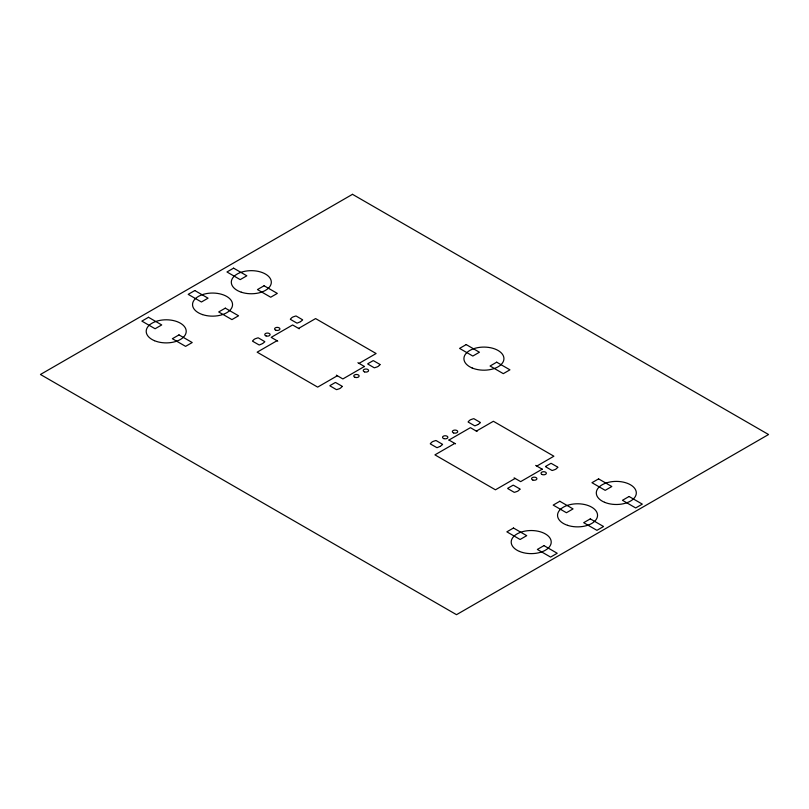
<?xml version="1.0" encoding="UTF-8"?>
<svg xmlns="http://www.w3.org/2000/svg" width="809" height="809" viewBox="0 0 809 809"><rect width="100%" height="100%" fill="white"/><g stroke="black" fill="none" stroke-linecap="round" stroke-linejoin="round"><path stroke-width="1.21" d="M262.692 343.501L264.755 341.853A1.274 0.728 0 0 0 264.715 341.59L258.415 337.919A1.487 0.86 0 0 0 257.849 337.879L255.239 338.759A14.906 8.606 0 0 0 254.097 339.416L252.57 340.923A1.487 0.86 0 0 0 252.63 341.256L259.001 344.887A1.274 0.728 0 0 0 259.456 344.917L262.308 343.724M300.523 321.669L302.586 320.02A1.274 0.728 0 0 0 302.546 319.757L296.236 316.076A1.487 0.86 0 0 0 295.679 316.036L293.07 316.926A14.906 8.606 0 0 0 291.918 317.583L290.391 319.09A1.487 0.86 0 0 0 290.461 319.413L296.832 323.054A1.274 0.728 0 0 0 297.277 323.074L300.139 321.881M440.47 446.194L442.533 444.546A1.274 0.728 0 0 0 442.493 444.293L436.193 440.612A1.487 0.86 0 0 0 435.636 440.571L433.017 441.451A14.906 8.606 0 0 0 431.875 442.118L430.348 443.625A1.487 0.86 0 0 0 430.408 443.949L436.779 447.589A1.274 0.728 0 0 0 437.234 447.61L440.086 446.416M478.301 424.361L480.364 422.713A1.274 0.728 0 0 0 480.324 422.45L474.013 418.769A1.487 0.86 0 0 0 473.457 418.738L470.848 419.618A14.906 8.606 0 0 0 469.695 420.276L468.168 421.782A1.487 0.86 0 0 0 468.239 422.106L474.61 425.746A1.274 0.728 0 0 0 475.055 425.777L477.917 424.583M277.012 340.71L257.151 352.178L317.664 387.117L337.353 375.75M298.582 328.414L315.601 318.584L376.114 353.523L359.095 363.352M364.485 366.457L342.874 378.936L336.332 375.154M448.955 440.045L470.403 427.668L477.017 431.49M454.789 443.413L434.929 454.87L495.442 489.809L515.131 478.443M476.359 431.106L493.379 421.277L553.892 456.215L536.873 466.045M542.263 469.149L520.652 481.628L514.109 477.846M299.239 328.788L292.625 324.965L271.177 337.353L277.77 341.155M357.881 362.705L364.495 366.528M535.659 465.408L542.273 469.23M448.924 440.025L455.548 443.848M342.126 386.53L340.599 388.037A14.906 8.606 0 0 1 339.456 388.704L336.847 389.584A1.487 0.86 0 0 1 336.281 389.544L329.971 385.863A1.274 0.728 0 0 1 329.941 385.61L335.239 382.546A1.274 0.728 0 0 1 335.695 382.566L342.065 386.206A1.487 0.86 0 0 1 342.126 386.53M379.947 364.697L378.42 366.204A14.906 8.606 0 0 1 377.277 366.861L374.668 367.741A1.487 0.86 0 0 1 374.102 367.711L367.802 364.03A1.274 0.728 0 0 1 367.761 363.767L373.06 360.703A1.274 0.728 0 0 1 373.515 360.733L379.886 364.374A1.487 0.86 0 0 1 379.947 364.697M519.904 489.223L518.377 490.729A14.906 8.606 0 0 1 517.234 491.397L514.625 492.276A1.487 0.86 0 0 1 514.059 492.236L507.759 488.565A1.274 0.728 0 0 1 507.718 488.302L513.017 485.238A1.274 0.728 0 0 1 513.472 485.258L519.843 488.899A1.487 0.86 0 0 1 519.904 489.223M557.725 467.39L556.198 468.896A14.906 8.606 0 0 1 555.055 469.554L552.446 470.444A1.487 0.86 0 0 1 551.88 470.403L545.579 466.722A1.274 0.728 0 0 1 545.539 466.459L550.838 463.405A1.274 0.728 0 0 1 551.293 463.426L557.664 467.066A1.487 0.86 0 0 1 557.725 467.39M352.491 194.322L40.45 374.476L456.509 614.678L768.55 434.524L352.491 194.322M148.482 317.29L141.868 321.112L155.106 328.757L161.719 324.935L148.482 317.29M194.817 290.542L188.194 294.355L201.431 302L208.055 298.177L194.817 290.542M233.589 268.153L226.965 271.976L240.202 279.621L246.826 275.798L233.589 268.153M178.981 334.896L172.357 338.718L185.595 346.363L192.218 342.541L178.981 334.896M225.317 308.148L218.693 311.961L231.93 319.606L238.554 315.783L225.317 308.148M264.078 285.759L257.464 289.582L270.702 297.227L277.315 293.404L264.078 285.759M466.196 344.583L459.583 348.406L472.82 356.051L479.434 352.228L466.196 344.583M496.696 362.189L490.072 366.012L503.309 373.657L509.933 369.834L496.696 362.189M513.482 528.014L506.859 531.837L520.096 539.482L526.72 535.659L513.482 528.014M559.808 501.267L553.194 505.089L566.431 512.734L573.055 508.912L559.808 501.267M598.579 478.888L591.966 482.7L605.203 490.345L611.816 486.522L598.579 478.888M543.972 545.62L537.358 549.442L550.595 557.088L557.209 553.265L543.972 545.62M590.307 518.872L583.683 522.695L596.931 530.34L603.544 526.517L590.307 518.872M629.078 496.493L622.455 500.306L635.692 507.951L642.316 504.128L629.078 496.493M355.04 377.328A2.67 1.547 0 0 0 359.115 376.064A2.67 1.547 0 0 0 355.181 374.648A2.67 1.547 0 0 0 355.04 377.328M364.566 371.887A2.67 1.547 0 0 0 368.58 370.552A2.67 1.547 0 0 0 364.566 369.217A2.67 1.547 0 0 0 364.566 371.887M266.08 335.937A2.67 1.547 0 0 0 270.095 334.602A2.67 1.547 0 0 0 266.08 333.268A2.67 1.547 0 0 0 266.08 335.937M275.839 330.234A2.67 1.547 0 0 0 279.924 328.98A2.67 1.547 0 0 0 275.99 327.564A2.67 1.547 0 0 0 275.839 330.234M453.616 432.936A2.67 1.547 0 0 0 457.702 431.672A2.67 1.547 0 0 0 453.768 430.257A2.67 1.547 0 0 0 453.616 432.936M443.696 438.579A2.67 1.547 0 0 0 447.862 437.406A2.67 1.547 0 0 0 444.03 435.909A2.67 1.547 0 0 0 443.696 438.579M542.182 474.529A2.67 1.547 0 0 0 546.348 473.356A2.67 1.547 0 0 0 542.515 471.859A2.67 1.547 0 0 0 542.182 474.529M532.818 480.02A2.67 1.547 0 0 0 536.903 478.756A2.67 1.547 0 0 0 532.959 477.35A2.67 1.547 0 0 0 532.818 480.02M154.479 340.7A20.003 11.548 0 0 0 186.11 332.539A20.003 11.548 0 0 0 158.048 320.799A20.003 11.548 0 0 0 154.479 340.7M202.543 314.6A20.003 11.548 0 0 0 232.547 304.599A20.003 11.548 0 0 0 202.543 294.597A20.003 11.548 0 0 0 202.543 314.6M241.315 292.211A20.003 11.548 0 0 0 271.318 282.21A20.003 11.548 0 0 0 241.315 272.208A20.003 11.548 0 0 0 241.315 292.211M519.469 551.425A20.003 11.548 0 0 0 551.111 543.264A20.003 11.548 0 0 0 523.049 531.533A20.003 11.548 0 0 0 519.469 551.425M567.544 525.324A20.003 11.548 0 0 0 597.548 515.323A20.003 11.548 0 0 0 567.544 505.322A20.003 11.548 0 0 0 567.544 525.324M604.576 502.298A20.003 11.548 0 0 0 636.208 494.137A20.003 11.548 0 0 0 608.156 482.397A20.003 11.548 0 0 0 604.576 502.298M472.193 367.994A20.003 11.548 0 0 0 503.825 359.833A20.003 11.548 0 0 0 475.773 348.092A20.003 11.548 0 0 0 472.193 367.994"/></g></svg>
